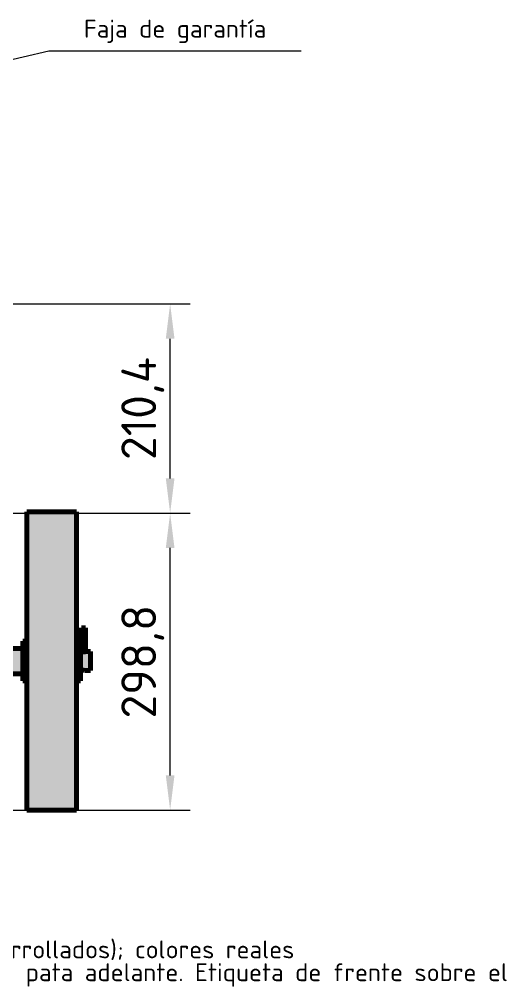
# Model space of a CAD drawing. Header units: millimetres. Extents: x 0 to 2208, y 0 to 420.
# Drawn here: x 2020.8 to 2069.8, y 211.3 to 308.5 of the extents above; entities that cross this region are included whole.
import ezdxf
from ezdxf.enums import TextEntityAlignment as Align

# ---------------------------------------------------------------- set-up
doc = ezdxf.new("R2010")
doc.units = ezdxf.units.MM
for name, color, linetype, lineweight in [('01-VISIBLE', 7, 'CONTINUOUS', 70), ('04-COTA', 3, 'CONTINUOUS', 18), ('06-TEXTO', 7, 'CONTINUOUS', 25), ('08-FINA', 5, 'CONTINUOUS', 18), ('13-GRAFICA', 30, 'CONTINUOUS', 18)]:
    doc.layers.add(name, color=color, linetype=linetype, lineweight=lineweight)
doc.styles.add('ISO3098', font='isocpeur.ttf')
doc.dimstyles.new('FLAMA-IRAM', dxfattribs={"dimtxt": 3.5, "dimasz": 3.5, "dimexe": 2, "dimexo": 1.5, "dimgap": 1, "dimtad": 1, "dimdec": 1, "dimtxsty": 'ISO3098', "dimblk": 'IRAM_FLECHA', "dimblk1": 'IRAM_FLECHA', "dimblk2": 'IRAM_FLECHA', "dimcen": 2.5, "dimclrd": 256, "dimclre": 256, "dimclrt": 256, "dimazin": 3, "dimtfac": 1, "dimtmove": 0, "dimatfit": 3, "dimlwd": 18, "dimlwe": 18})

# ---------------------------------------------------------------- blocks, each defined once
blk = doc.blocks.new('IRAM_FLECHA')
blk.add_solid([(0, 0), (-1, 0.125), (-1, -0.125)])

msp = doc.modelspace()

# ---------------------------------------------------------------- hatches: boundary and pattern name
at = {"layer": '13-GRAFICA', "true_color": 0x202020}
h = msp.add_hatch(color=7, dxfattribs=at)
h.dxf.hatch_style = 1
h.paths.add_polyline_path([(2021.6, 229), (2021.6, 259), (2026.6, 259), (2026.6, 229)])
at = {"layer": '13-GRAFICA', "true_color": 0xb21820}
h = msp.add_hatch(color=7, dxfattribs=at)
h.dxf.hatch_style = 1
h.paths.add_polyline_path([(2027.1, 247.4), (2027.5, 247.4), (2027.5, 244.9), (2027.1, 244.9)])
h = msp.add_hatch(color=7, dxfattribs=at)
h.dxf.hatch_style = 1
h.paths.add_polyline_path([(1986.8, 242.7), (1986.8, 245.3), (2021.2, 245.3), (2021.2, 242.7)])
at = {"layer": '13-GRAFICA', "true_color": 0x787a80}
h = msp.add_hatch(color=7, dxfattribs=at)
h.dxf.hatch_style = 1
h.paths.add_polyline_path([(2021.6, 246), (2021.6, 242), (2021.2, 242), (2021.2, 246)])
h = msp.add_hatch(color=7, dxfattribs=at)
h.dxf.hatch_style = 1
h.paths.add_polyline_path([(2027, 246), (2027, 242), (2026.6, 242), (2026.6, 246)])
h = msp.add_hatch(color=7, dxfattribs=at)
h.dxf.hatch_style = 1
h.paths.add_polyline_path([(2027, 245), (2027.1, 245), (2027.1, 244.9), (2028, 245), (2028, 243), (2027.5, 243), (2027.5, 243.1), (2027.1, 243.1), (2027.1, 243), (2027, 243)])

# ---------------------------------------------------------------- linework, layer by layer
at = {"layer": '01-VISIBLE'}
for p, q in [((2021.6, 259), (2026.6, 259)), ((2027.1, 246.232), (2027.1, 247.352)), ((2027.5, 246.232), (2027.5, 247.352)), ((1986.8, 245.27), (2021.2, 245.27)), ((2021.2, 246), (2021.6, 246)), ((2026.6, 246), (2027, 246)), ((2027.1, 244.946), (2027.1, 245.272)), ((2027.5, 244.946), (2027.5, 245.272)), ((2027, 244.952), (2027.07, 244.952)), ((2027.53, 244.952), (2028, 244.952)), ((1986.8, 242.73), (2021.2, 242.73)), ((2027, 243.048), (2027.07, 243.048)), ((2027.53, 243.048), (2028, 243.048)), ((2021.2, 242), (2021.6, 242)), ((2026.6, 242), (2027, 242)), ((2021.6, 229), (2026.6, 229))]:
    msp.add_line(p, q, dxfattribs=at)
for points in [[(2021.6, 259), (2021.6, 258.925), (2021.6, 258.85), (2021.6, 258.775), (2021.6, 258.7), (2021.6, 258.625), (2021.6, 258.55), (2021.6, 258.475), (2021.6, 258.4), (2021.6, 258.325), (2021.6, 258.25), (2021.6, 258.175), (2021.6, 258.1), (2021.6, 258.025), (2021.6, 257.95), (2021.6, 257.875), (2021.6, 257.8), (2021.6, 257.725), (2021.6, 257.65), (2021.6, 257.575), (2021.6, 257.5), (2021.6, 257.425), (2021.6, 257.35), (2021.6, 257.275), (2021.6, 257.2), (2021.6, 257.125), (2021.6, 257.05), (2021.6, 256.975), (2021.6, 256.9), (2021.6, 256.825), (2021.6, 256.75), (2021.6, 256.675), (2021.6, 256.6), (2021.6, 256.525), (2021.6, 256.45), (2021.6, 256.375), (2021.6, 256.3), (2021.6, 256.225), (2021.6, 256.15), (2021.6, 256.075), (2021.6, 256), (2021.6, 255.925), (2021.6, 255.85), (2021.6, 255.775), (2021.6, 255.7), (2021.6, 255.625), (2021.6, 255.55), (2021.6, 255.475), (2021.6, 255.4), (2021.6, 255.325), (2021.6, 255.25), (2021.6, 255.175), (2021.6, 255.1), (2021.6, 255.025), (2021.6, 254.95), (2021.6, 254.875), (2021.6, 254.8), (2021.6, 254.725), (2021.6, 254.65), (2021.6, 254.575), (2021.6, 254.5), (2021.6, 254.425), (2021.6, 254.35), (2021.6, 254.275), (2021.6, 254.2), (2021.6, 254.125), (2021.6, 254.05), (2021.6, 253.975), (2021.6, 253.9), (2021.6, 253.825), (2021.6, 253.75), (2021.6, 253.675), (2021.6, 253.6), (2021.6, 253.525), (2021.6, 253.45), (2021.6, 253.375), (2021.6, 253.3), (2021.6, 253.225), (2021.6, 253.15), (2021.6, 253.075), (2021.6, 253), (2021.6, 252.925), (2021.6, 252.85), (2021.6, 252.775), (2021.6, 252.7), (2021.6, 252.625), (2021.6, 252.55), (2021.6, 252.475), (2021.6, 252.4), (2021.6, 252.325), (2021.6, 252.25), (2021.6, 252.175), (2021.6, 252.1), (2021.6, 252.025), (2021.6, 251.95), (2021.6, 251.875), (2021.6, 251.8), (2021.6, 251.725), (2021.6, 251.65), (2021.6, 251.575), (2021.6, 251.5), (2021.6, 251.425), (2021.6, 251.35), (2021.6, 251.275), (2021.6, 251.2), (2021.6, 251.125), (2021.6, 251.05), (2021.6, 250.975), (2021.6, 250.9), (2021.6, 250.825), (2021.6, 250.75), (2021.6, 250.675), (2021.6, 250.6), (2021.6, 250.525), (2021.6, 250.45), (2021.6, 250.375), (2021.6, 250.3), (2021.6, 250.225), (2021.6, 250.15), (2021.6, 250.075), (2021.6, 250), (2021.6, 249.925), (2021.6, 249.85), (2021.6, 249.775), (2021.6, 249.7), (2021.6, 249.625), (2021.6, 249.55), (2021.6, 249.475), (2021.6, 249.4), (2021.6, 249.325), (2021.6, 249.25), (2021.6, 249.175), (2021.6, 249.1), (2021.6, 249.025), (2021.6, 248.95), (2021.6, 248.875), (2021.6, 248.8), (2021.6, 248.725), (2021.6, 248.65), (2021.6, 248.575), (2021.6, 248.5), (2021.6, 248.425), (2021.6, 248.35), (2021.6, 248.275), (2021.6, 248.2), (2021.6, 248.125), (2021.6, 248.05), (2021.6, 247.975), (2021.6, 247.9), (2021.6, 247.825), (2021.6, 247.75), (2021.6, 247.675), (2021.6, 247.6), (2021.6, 247.525), (2021.6, 247.45), (2021.6, 247.375), (2021.6, 247.3), (2021.6, 247.225), (2021.6, 247.15), (2021.6, 247.075), (2021.6, 247), (2021.6, 246.925), (2021.6, 246.85), (2021.6, 246.775), (2021.6, 246.7), (2021.6, 246.625), (2021.6, 246.55), (2021.6, 246.475), (2021.6, 246.4), (2021.6, 246.325), (2021.6, 246.25), (2021.6, 246.175), (2021.6, 246.1), (2021.6, 246.025), (2021.6, 245.95), (2021.6, 245.875), (2021.6, 245.8), (2021.6, 245.725), (2021.6, 245.65), (2021.6, 245.575), (2021.6, 245.5), (2021.6, 245.425), (2021.6, 245.35), (2021.6, 245.275), (2021.6, 245.2), (2021.6, 245.125), (2021.6, 245.05), (2021.6, 244.975), (2021.6, 244.9), (2021.6, 244.825), (2021.6, 244.75), (2021.6, 244.675), (2021.6, 244.6), (2021.6, 244.525), (2021.6, 244.45), (2021.6, 244.375), (2021.6, 244.3), (2021.6, 244.225), (2021.6, 244.15), (2021.6, 244.075), (2021.6, 244), (2021.6, 243.925), (2021.6, 243.85), (2021.6, 243.775), (2021.6, 243.7), (2021.6, 243.625), (2021.6, 243.55), (2021.6, 243.475), (2021.6, 243.4), (2021.6, 243.325), (2021.6, 243.25), (2021.6, 243.175), (2021.6, 243.1), (2021.6, 243.025), (2021.6, 242.95), (2021.6, 242.875), (2021.6, 242.8), (2021.6, 242.725), (2021.6, 242.65), (2021.6, 242.575), (2021.6, 242.5), (2021.6, 242.425), (2021.6, 242.35), (2021.6, 242.275), (2021.6, 242.2), (2021.6, 242.125), (2021.6, 242.05), (2021.6, 241.975), (2021.6, 241.9), (2021.6, 241.825), (2021.6, 241.75), (2021.6, 241.675), (2021.6, 241.6), (2021.6, 241.525), (2021.6, 241.45), (2021.6, 241.375), (2021.6, 241.3), (2021.6, 241.225), (2021.6, 241.15), (2021.6, 241.075), (2021.6, 241), (2021.6, 240.925), (2021.6, 240.85), (2021.6, 240.775), (2021.6, 240.7), (2021.6, 240.625), (2021.6, 240.55), (2021.6, 240.475), (2021.6, 240.4), (2021.6, 240.325), (2021.6, 240.25), (2021.6, 240.175), (2021.6, 240.1), (2021.6, 240.025), (2021.6, 239.95), (2021.6, 239.875), (2021.6, 239.8), (2021.6, 239.725), (2021.6, 239.65), (2021.6, 239.575), (2021.6, 239.5), (2021.6, 239.425), (2021.6, 239.35), (2021.6, 239.275), (2021.6, 239.2), (2021.6, 239.125), (2021.6, 239.05), (2021.6, 238.975), (2021.6, 238.9), (2021.6, 238.825), (2021.6, 238.75), (2021.6, 238.675), (2021.6, 238.6), (2021.6, 238.525), (2021.6, 238.45), (2021.6, 238.375), (2021.6, 238.3), (2021.6, 238.225), (2021.6, 238.15), (2021.6, 238.075), (2021.6, 238), (2021.6, 237.925), (2021.6, 237.85), (2021.6, 237.775), (2021.6, 237.7), (2021.6, 237.625), (2021.6, 237.55), (2021.6, 237.475), (2021.6, 237.4), (2021.6, 237.325), (2021.6, 237.25), (2021.6, 237.175), (2021.6, 237.1), (2021.6, 237.025), (2021.6, 236.95), (2021.6, 236.875), (2021.6, 236.8), (2021.6, 236.725), (2021.6, 236.65), (2021.6, 236.575), (2021.6, 236.5), (2021.6, 236.425), (2021.6, 236.35), (2021.6, 236.275), (2021.6, 236.2), (2021.6, 236.125), (2021.6, 236.05), (2021.6, 235.975), (2021.6, 235.9), (2021.6, 235.825), (2021.6, 235.75), (2021.6, 235.675), (2021.6, 235.6), (2021.6, 235.525), (2021.6, 235.45), (2021.6, 235.375), (2021.6, 235.3), (2021.6, 235.225), (2021.6, 235.15), (2021.6, 235.075), (2021.6, 235), (2021.6, 234.925), (2021.6, 234.85), (2021.6, 234.775), (2021.6, 234.7), (2021.6, 234.625), (2021.6, 234.55), (2021.6, 234.475), (2021.6, 234.4), (2021.6, 234.325), (2021.6, 234.25), (2021.6, 234.175), (2021.6, 234.1), (2021.6, 234.025), (2021.6, 233.95), (2021.6, 233.875), (2021.6, 233.8), (2021.6, 233.725), (2021.6, 233.65), (2021.6, 233.575), (2021.6, 233.5), (2021.6, 233.425), (2021.6, 233.35), (2021.6, 233.275), (2021.6, 233.2), (2021.6, 233.125), (2021.6, 233.05), (2021.6, 232.975), (2021.6, 232.9), (2021.6, 232.825), (2021.6, 232.75), (2021.6, 232.675), (2021.6, 232.6), (2021.6, 232.525), (2021.6, 232.45), (2021.6, 232.375), (2021.6, 232.3), (2021.6, 232.225), (2021.6, 232.15), (2021.6, 232.075), (2021.6, 232), (2021.6, 231.925), (2021.6, 231.85), (2021.6, 231.775), (2021.6, 231.7), (2021.6, 231.625), (2021.6, 231.55), (2021.6, 231.475), (2021.6, 231.4), (2021.6, 231.325), (2021.6, 231.25), (2021.6, 231.175), (2021.6, 231.1), (2021.6, 231.025), (2021.6, 230.95), (2021.6, 230.875), (2021.6, 230.8), (2021.6, 230.725), (2021.6, 230.65), (2021.6, 230.575), (2021.6, 230.5), (2021.6, 230.425), (2021.6, 230.35), (2021.6, 230.275), (2021.6, 230.2), (2021.6, 230.125), (2021.6, 230.05), (2021.6, 229.975), (2021.6, 229.9), (2021.6, 229.825), (2021.6, 229.75), (2021.6, 229.675), (2021.6, 229.6), (2021.6, 229.525), (2021.6, 229.45), (2021.6, 229.375), (2021.6, 229.3), (2021.6, 229.225), (2021.6, 229.15), (2021.6, 229.075), (2021.6, 229)], [(2026.6, 259), (2026.6, 258.925), (2026.6, 258.85), (2026.6, 258.775), (2026.6, 258.7), (2026.6, 258.625), (2026.6, 258.55), (2026.6, 258.475), (2026.6, 258.4), (2026.6, 258.325), (2026.6, 258.25), (2026.6, 258.175), (2026.6, 258.1), (2026.6, 258.025), (2026.6, 257.95), (2026.6, 257.875), (2026.6, 257.8), (2026.6, 257.725), (2026.6, 257.65), (2026.6, 257.575), (2026.6, 257.5), (2026.6, 257.425), (2026.6, 257.35), (2026.6, 257.275), (2026.6, 257.2), (2026.6, 257.125), (2026.6, 257.05), (2026.6, 256.975), (2026.6, 256.9), (2026.6, 256.825), (2026.6, 256.75), (2026.6, 256.675), (2026.6, 256.6), (2026.6, 256.525), (2026.6, 256.45), (2026.6, 256.375), (2026.6, 256.3), (2026.6, 256.225), (2026.6, 256.15), (2026.6, 256.075), (2026.6, 256), (2026.6, 255.925), (2026.6, 255.85), (2026.6, 255.775), (2026.6, 255.7), (2026.6, 255.625), (2026.6, 255.55), (2026.6, 255.475), (2026.6, 255.4), (2026.6, 255.325), (2026.6, 255.25), (2026.6, 255.175), (2026.6, 255.1), (2026.6, 255.025), (2026.6, 254.95), (2026.6, 254.875), (2026.6, 254.8), (2026.6, 254.725), (2026.6, 254.65), (2026.6, 254.575), (2026.6, 254.5), (2026.6, 254.425), (2026.6, 254.35), (2026.6, 254.275), (2026.6, 254.2), (2026.6, 254.125), (2026.6, 254.05), (2026.6, 253.975), (2026.6, 253.9), (2026.6, 253.825), (2026.6, 253.75), (2026.6, 253.675), (2026.6, 253.6), (2026.6, 253.525), (2026.6, 253.45), (2026.6, 253.375), (2026.6, 253.3), (2026.6, 253.225), (2026.6, 253.15), (2026.6, 253.075), (2026.6, 253), (2026.6, 252.925), (2026.6, 252.85), (2026.6, 252.775), (2026.6, 252.7), (2026.6, 252.625), (2026.6, 252.55), (2026.6, 252.475), (2026.6, 252.4), (2026.6, 252.325), (2026.6, 252.25), (2026.6, 252.175), (2026.6, 252.1), (2026.6, 252.025), (2026.6, 251.95), (2026.6, 251.875), (2026.6, 251.8), (2026.6, 251.725), (2026.6, 251.65), (2026.6, 251.575), (2026.6, 251.5), (2026.6, 251.425), (2026.6, 251.35), (2026.6, 251.275), (2026.6, 251.2), (2026.6, 251.125), (2026.6, 251.05), (2026.6, 250.975), (2026.6, 250.9), (2026.6, 250.825), (2026.6, 250.75), (2026.6, 250.675), (2026.6, 250.6), (2026.6, 250.525), (2026.6, 250.45), (2026.6, 250.375), (2026.6, 250.3), (2026.6, 250.225), (2026.6, 250.15), (2026.6, 250.075), (2026.6, 250), (2026.6, 249.925), (2026.6, 249.85), (2026.6, 249.775), (2026.6, 249.7), (2026.6, 249.625), (2026.6, 249.55), (2026.6, 249.475), (2026.6, 249.4), (2026.6, 249.325), (2026.6, 249.25), (2026.6, 249.175), (2026.6, 249.1), (2026.6, 249.025), (2026.6, 248.95), (2026.6, 248.875), (2026.6, 248.8), (2026.6, 248.725), (2026.6, 248.65), (2026.6, 248.575), (2026.6, 248.5), (2026.6, 248.425), (2026.6, 248.35), (2026.6, 248.275), (2026.6, 248.2), (2026.6, 248.125), (2026.6, 248.05), (2026.6, 247.975), (2026.6, 247.9), (2026.6, 247.825), (2026.6, 247.75), (2026.6, 247.675), (2026.6, 247.6), (2026.6, 247.525), (2026.6, 247.45), (2026.6, 247.375), (2026.6, 247.3), (2026.6, 247.225), (2026.6, 247.15), (2026.6, 247.075), (2026.6, 247), (2026.6, 246.925), (2026.6, 246.85), (2026.6, 246.775), (2026.6, 246.7), (2026.6, 246.625), (2026.6, 246.55), (2026.6, 246.475), (2026.6, 246.4), (2026.6, 246.325), (2026.6, 246.25), (2026.6, 246.175), (2026.6, 246.1), (2026.6, 246.025), (2026.6, 245.95), (2026.6, 245.875), (2026.6, 245.8), (2026.6, 245.725), (2026.6, 245.65), (2026.6, 245.575), (2026.6, 245.5), (2026.6, 245.425), (2026.6, 245.35), (2026.6, 245.275), (2026.6, 245.2), (2026.6, 245.125), (2026.6, 245.05), (2026.6, 244.975), (2026.6, 244.9), (2026.6, 244.825), (2026.6, 244.75), (2026.6, 244.675), (2026.6, 244.6), (2026.6, 244.525), (2026.6, 244.45), (2026.6, 244.375), (2026.6, 244.3), (2026.6, 244.225), (2026.6, 244.15), (2026.6, 244.075), (2026.6, 244), (2026.6, 243.925), (2026.6, 243.85), (2026.6, 243.775), (2026.6, 243.7), (2026.6, 243.625), (2026.6, 243.55), (2026.6, 243.475), (2026.6, 243.4), (2026.6, 243.325), (2026.6, 243.25), (2026.6, 243.175), (2026.6, 243.1), (2026.6, 243.025), (2026.6, 242.95), (2026.6, 242.875), (2026.6, 242.8), (2026.6, 242.725), (2026.6, 242.65), (2026.6, 242.575), (2026.6, 242.5), (2026.6, 242.425), (2026.6, 242.35), (2026.6, 242.275), (2026.6, 242.2), (2026.6, 242.125), (2026.6, 242.05), (2026.6, 241.975), (2026.6, 241.9), (2026.6, 241.825), (2026.6, 241.75), (2026.6, 241.675), (2026.6, 241.6), (2026.6, 241.525), (2026.6, 241.45), (2026.6, 241.375), (2026.6, 241.3), (2026.6, 241.225), (2026.6, 241.15), (2026.6, 241.075), (2026.6, 241), (2026.6, 240.925), (2026.6, 240.85), (2026.6, 240.775), (2026.6, 240.7), (2026.6, 240.625), (2026.6, 240.55), (2026.6, 240.475), (2026.6, 240.4), (2026.6, 240.325), (2026.6, 240.25), (2026.6, 240.175), (2026.6, 240.1), (2026.6, 240.025), (2026.6, 239.95), (2026.6, 239.875), (2026.6, 239.8), (2026.6, 239.725), (2026.6, 239.65), (2026.6, 239.575), (2026.6, 239.5), (2026.6, 239.425), (2026.6, 239.35), (2026.6, 239.275), (2026.6, 239.2), (2026.6, 239.125), (2026.6, 239.05), (2026.6, 238.975), (2026.6, 238.9), (2026.6, 238.825), (2026.6, 238.75), (2026.6, 238.675), (2026.6, 238.6), (2026.6, 238.525), (2026.6, 238.45), (2026.6, 238.375), (2026.6, 238.3), (2026.6, 238.225), (2026.6, 238.15), (2026.6, 238.075), (2026.6, 238), (2026.6, 237.925), (2026.6, 237.85), (2026.6, 237.775), (2026.6, 237.7), (2026.6, 237.625), (2026.6, 237.55), (2026.6, 237.475), (2026.6, 237.4), (2026.6, 237.325), (2026.6, 237.25), (2026.6, 237.175), (2026.6, 237.1), (2026.6, 237.025), (2026.6, 236.95), (2026.6, 236.875), (2026.6, 236.8), (2026.6, 236.725), (2026.6, 236.65), (2026.6, 236.575), (2026.6, 236.5), (2026.6, 236.425), (2026.6, 236.35), (2026.6, 236.275), (2026.6, 236.2), (2026.6, 236.125), (2026.6, 236.05), (2026.6, 235.975), (2026.6, 235.9), (2026.6, 235.825), (2026.6, 235.75), (2026.6, 235.675), (2026.6, 235.6), (2026.6, 235.525), (2026.6, 235.45), (2026.6, 235.375), (2026.6, 235.3), (2026.6, 235.225), (2026.6, 235.15), (2026.6, 235.075), (2026.6, 235), (2026.6, 234.925), (2026.6, 234.85), (2026.6, 234.775), (2026.6, 234.7), (2026.6, 234.625), (2026.6, 234.55), (2026.6, 234.475), (2026.6, 234.4), (2026.6, 234.325), (2026.6, 234.25), (2026.6, 234.175), (2026.6, 234.1), (2026.6, 234.025), (2026.6, 233.95), (2026.6, 233.875), (2026.6, 233.8), (2026.6, 233.725), (2026.6, 233.65), (2026.6, 233.575), (2026.6, 233.5), (2026.6, 233.425), (2026.6, 233.35), (2026.6, 233.275), (2026.6, 233.2), (2026.6, 233.125), (2026.6, 233.05), (2026.6, 232.975), (2026.6, 232.9), (2026.6, 232.825), (2026.6, 232.75), (2026.6, 232.675), (2026.6, 232.6), (2026.6, 232.525), (2026.6, 232.45), (2026.6, 232.375), (2026.6, 232.3), (2026.6, 232.225), (2026.6, 232.15), (2026.6, 232.075), (2026.6, 232), (2026.6, 231.925), (2026.6, 231.85), (2026.6, 231.775), (2026.6, 231.7), (2026.6, 231.625), (2026.6, 231.55), (2026.6, 231.475), (2026.6, 231.4), (2026.6, 231.325), (2026.6, 231.25), (2026.6, 231.175), (2026.6, 231.1), (2026.6, 231.025), (2026.6, 230.95), (2026.6, 230.875), (2026.6, 230.8), (2026.6, 230.725), (2026.6, 230.65), (2026.6, 230.575), (2026.6, 230.5), (2026.6, 230.425), (2026.6, 230.35), (2026.6, 230.275), (2026.6, 230.2), (2026.6, 230.125), (2026.6, 230.05), (2026.6, 229.975), (2026.6, 229.9), (2026.6, 229.825), (2026.6, 229.75), (2026.6, 229.675), (2026.6, 229.6), (2026.6, 229.525), (2026.6, 229.45), (2026.6, 229.375), (2026.6, 229.3), (2026.6, 229.225), (2026.6, 229.15), (2026.6, 229.075), (2026.6, 229)], [(2027.1, 247.352), (2027.15, 247.352), (2027.2, 247.352), (2027.25, 247.352), (2027.3, 247.352), (2027.35, 247.352), (2027.4, 247.352), (2027.45, 247.352), (2027.5, 247.352)], [(2027.1, 246.232), (2027.107, 246.281), (2027.128, 246.325), (2027.162, 246.36), (2027.204, 246.384), (2027.251, 246.398), (2027.3, 246.402)], [(2027.1, 246.232), (2027.1, 246.182), (2027.1, 246.131), (2027.1, 246.081), (2027.1, 246.03), (2027.1, 245.98), (2027.1, 245.929), (2027.1, 245.879), (2027.1, 245.828), (2027.1, 245.778), (2027.1, 245.727), (2027.1, 245.677), (2027.1, 245.626), (2027.1, 245.576), (2027.1, 245.525), (2027.1, 245.475), (2027.1, 245.424), (2027.1, 245.374), (2027.1, 245.323), (2027.1, 245.272)], [(2027.5, 246.232), (2027.494, 246.18), (2027.478, 246.129), (2027.454, 246.082), (2027.426, 246.037), (2027.391, 245.997), (2027.35, 245.964), (2027.3, 245.948), (2027.25, 245.964), (2027.209, 245.997), (2027.174, 246.037), (2027.146, 246.082), (2027.122, 246.129), (2027.106, 246.18), (2027.1, 246.232)], [(2027.1, 246.232), (2027.101, 246.21), (2027.105, 246.188), (2027.11, 246.167), (2027.116, 246.145), (2027.124, 246.125), (2027.134, 246.104)], [(2027.3, 246.402), (2027.349, 246.398), (2027.396, 246.384), (2027.438, 246.36), (2027.472, 246.325), (2027.493, 246.281), (2027.5, 246.232)], [(2027.45, 246.074), (2027.464, 246.099), (2027.475, 246.124), (2027.485, 246.15), (2027.493, 246.177), (2027.498, 246.205), (2027.5, 246.232)], [(2027.5, 245.272), (2027.5, 245.323), (2027.5, 245.374), (2027.5, 245.424), (2027.5, 245.475), (2027.5, 245.525), (2027.5, 245.576), (2027.5, 245.626), (2027.5, 245.677), (2027.5, 245.727), (2027.5, 245.778), (2027.5, 245.828), (2027.5, 245.879), (2027.5, 245.929), (2027.5, 245.98), (2027.5, 246.03), (2027.5, 246.081), (2027.5, 246.131), (2027.5, 246.182), (2027.5, 246.232)], [(2027.5, 245.272), (2027.5, 245.323), (2027.5, 245.374), (2027.5, 245.424), (2027.5, 245.475), (2027.5, 245.525), (2027.5, 245.576), (2027.5, 245.626), (2027.5, 245.677), (2027.5, 245.727), (2027.5, 245.778), (2027.5, 245.828), (2027.5, 245.879), (2027.5, 245.929), (2027.5, 245.98), (2027.5, 246.03), (2027.5, 246.081), (2027.5, 246.131), (2027.5, 246.182), (2027.5, 246.232)], [(2021.2, 246), (2021.2, 245.95), (2021.2, 245.9), (2021.2, 245.85), (2021.2, 245.8), (2021.2, 245.75), (2021.2, 245.7), (2021.2, 245.65), (2021.2, 245.6), (2021.2, 245.55), (2021.2, 245.5), (2021.2, 245.45), (2021.2, 245.4), (2021.2, 245.35), (2021.2, 245.3), (2021.2, 245.25), (2021.2, 245.2), (2021.2, 245.15), (2021.2, 245.1), (2021.2, 245.05), (2021.2, 245), (2021.2, 244.95), (2021.2, 244.9), (2021.2, 244.85), (2021.2, 244.8), (2021.2, 244.75), (2021.2, 244.7), (2021.2, 244.65), (2021.2, 244.6), (2021.2, 244.55), (2021.2, 244.5), (2021.2, 244.45), (2021.2, 244.4), (2021.2, 244.35), (2021.2, 244.3), (2021.2, 244.25), (2021.2, 244.2), (2021.2, 244.15), (2021.2, 244.1), (2021.2, 244.05), (2021.2, 244), (2021.2, 243.95), (2021.2, 243.9), (2021.2, 243.85), (2021.2, 243.8), (2021.2, 243.75), (2021.2, 243.7), (2021.2, 243.65), (2021.2, 243.6), (2021.2, 243.55), (2021.2, 243.5), (2021.2, 243.45), (2021.2, 243.4), (2021.2, 243.35), (2021.2, 243.3), (2021.2, 243.25), (2021.2, 243.2), (2021.2, 243.15), (2021.2, 243.1), (2021.2, 243.05), (2021.2, 243), (2021.2, 242.95), (2021.2, 242.9), (2021.2, 242.85), (2021.2, 242.8), (2021.2, 242.75), (2021.2, 242.7), (2021.2, 242.65), (2021.2, 242.6), (2021.2, 242.55), (2021.2, 242.5), (2021.2, 242.45), (2021.2, 242.4), (2021.2, 242.35), (2021.2, 242.3), (2021.2, 242.25), (2021.2, 242.2), (2021.2, 242.15), (2021.2, 242.1), (2021.2, 242.05), (2021.2, 242)], [(2027, 246), (2027, 245.95), (2027, 245.9), (2027, 245.85), (2027, 245.8), (2027, 245.75), (2027, 245.7), (2027, 245.65), (2027, 245.6), (2027, 245.55), (2027, 245.5), (2027, 245.45), (2027, 245.4), (2027, 245.35), (2027, 245.3), (2027, 245.25), (2027, 245.2), (2027, 245.15), (2027, 245.1), (2027, 245.05), (2027, 245), (2027, 244.95), (2027, 244.9), (2027, 244.85), (2027, 244.8), (2027, 244.75), (2027, 244.7), (2027, 244.65), (2027, 244.6), (2027, 244.55), (2027, 244.5), (2027, 244.45), (2027, 244.4), (2027, 244.35), (2027, 244.3), (2027, 244.25), (2027, 244.2), (2027, 244.15), (2027, 244.1), (2027, 244.05), (2027, 244), (2027, 243.95), (2027, 243.9), (2027, 243.85), (2027, 243.8), (2027, 243.75), (2027, 243.7), (2027, 243.65), (2027, 243.6), (2027, 243.55), (2027, 243.5), (2027, 243.45), (2027, 243.4), (2027, 243.35), (2027, 243.3), (2027, 243.25), (2027, 243.2), (2027, 243.15), (2027, 243.1), (2027, 243.05), (2027, 243), (2027, 242.95), (2027, 242.9), (2027, 242.85), (2027, 242.8), (2027, 242.75), (2027, 242.7), (2027, 242.65), (2027, 242.6), (2027, 242.55), (2027, 242.5), (2027, 242.45), (2027, 242.4), (2027, 242.35), (2027, 242.3), (2027, 242.25), (2027, 242.2), (2027, 242.15), (2027, 242.1), (2027, 242.05), (2027, 242)], [(2027.1, 245.272), (2027.1, 245.273), (2027.1, 245.273), (2027.1, 245.273), (2027.1, 245.273), (2027.1, 245.273), (2027.1, 245.273)], [(2027.3, 245.103), (2027.251, 245.107), (2027.204, 245.121), (2027.162, 245.145), (2027.128, 245.18), (2027.107, 245.224), (2027.1, 245.272)], [(2027.142, 246.088), (2027.143, 246.087), (2027.143, 246.086), (2027.144, 246.085), (2027.145, 246.083), (2027.145, 246.082), (2027.146, 246.081)], [(2027.155, 246.066), (2027.156, 246.064), (2027.158, 246.062), (2027.159, 246.059), (2027.16, 246.057), (2027.162, 246.055), (2027.163, 246.053)], [(2027.174, 246.037), (2027.176, 246.035), (2027.177, 246.034), (2027.178, 246.032), (2027.18, 246.03), (2027.181, 246.028), (2027.182, 246.027)], [(2027.188, 246.019), (2027.188, 246.019), (2027.189, 246.019), (2027.189, 246.018), (2027.189, 246.018), (2027.19, 246.018), (2027.19, 246.017)], [(2027.197, 246.009), (2027.198, 246.008), (2027.199, 246.007), (2027.2, 246.006), (2027.2, 246.005), (2027.201, 246.004), (2027.202, 246.003)], [(2027.211, 245.994), (2027.211, 245.994), (2027.211, 245.994), (2027.211, 245.994), (2027.211, 245.994), (2027.211, 245.994), (2027.211, 245.994)], [(2027.211, 245.994), (2027.211, 245.994), (2027.211, 245.994), (2027.211, 245.994), (2027.211, 245.994), (2027.211, 245.994), (2027.211, 245.994)], [(2027.211, 245.994), (2027.211, 245.994), (2027.211, 245.994), (2027.211, 245.994), (2027.211, 245.994), (2027.211, 245.994), (2027.211, 245.994)], [(2027.212, 245.994), (2027.212, 245.993), (2027.212, 245.993), (2027.213, 245.993), (2027.213, 245.992), (2027.213, 245.992), (2027.214, 245.992)], [(2027.218, 245.988), (2027.218, 245.987), (2027.219, 245.987), (2027.219, 245.987), (2027.219, 245.986), (2027.22, 245.986), (2027.22, 245.986)], [(2027.287, 245.95), (2027.287, 245.95), (2027.287, 245.95), (2027.287, 245.95), (2027.287, 245.95), (2027.287, 245.95), (2027.287, 245.95)], [(2027.287, 245.95), (2027.287, 245.95), (2027.287, 245.95), (2027.287, 245.95), (2027.287, 245.95), (2027.287, 245.95), (2027.287, 245.95)], [(2027.287, 245.95), (2027.287, 245.95), (2027.287, 245.95), (2027.287, 245.95), (2027.287, 245.95), (2027.287, 245.95), (2027.287, 245.95)], [(2027.287, 245.949), (2027.287, 245.949), (2027.287, 245.949), (2027.287, 245.949), (2027.287, 245.949), (2027.287, 245.949), (2027.287, 245.949)], [(2027.287, 245.949), (2027.287, 245.949), (2027.287, 245.949), (2027.287, 245.949), (2027.287, 245.949), (2027.287, 245.949), (2027.287, 245.949)], [(2027.287, 245.949), (2027.287, 245.949), (2027.287, 245.949), (2027.287, 245.949), (2027.287, 245.949), (2027.287, 245.949), (2027.287, 245.949)], [(2027.287, 245.949), (2027.287, 245.949), (2027.287, 245.949), (2027.287, 245.949), (2027.287, 245.949), (2027.287, 245.949), (2027.287, 245.949)], [(2027.287, 245.949), (2027.287, 245.949), (2027.287, 245.949), (2027.287, 245.949), (2027.287, 245.949), (2027.287, 245.949), (2027.287, 245.949)], [(2027.288, 245.949), (2027.288, 245.949), (2027.288, 245.949), (2027.288, 245.949), (2027.288, 245.949), (2027.288, 245.949), (2027.288, 245.949)], [(2027.288, 245.949), (2027.288, 245.949), (2027.288, 245.949), (2027.288, 245.949), (2027.288, 245.949), (2027.288, 245.949), (2027.288, 245.949)], [(2027.3, 245.948), (2027.301, 245.948), (2027.302, 245.948), (2027.303, 245.949), (2027.304, 245.949), (2027.305, 245.949), (2027.305, 245.949)], [(2027.3, 245.948), (2027.3, 245.948), (2027.3, 245.948), (2027.3, 245.948), (2027.3, 245.948), (2027.3, 245.948), (2027.3, 245.948)], [(2027.3, 245.103), (2027.349, 245.107), (2027.396, 245.121), (2027.438, 245.145), (2027.472, 245.18), (2027.493, 245.224), (2027.5, 245.272)], [(2027.306, 245.949), (2027.307, 245.949), (2027.309, 245.949), (2027.31, 245.949), (2027.311, 245.949), (2027.313, 245.949), (2027.314, 245.95)], [(2027.323, 245.952), (2027.323, 245.952), (2027.323, 245.952), (2027.323, 245.952), (2027.323, 245.952), (2027.323, 245.952), (2027.323, 245.952)], [(2027.323, 245.952), (2027.323, 245.952), (2027.323, 245.952), (2027.323, 245.952), (2027.323, 245.952), (2027.323, 245.952), (2027.323, 245.952)], [(2027.323, 245.952), (2027.323, 245.952), (2027.323, 245.952), (2027.323, 245.952), (2027.323, 245.952), (2027.323, 245.952), (2027.323, 245.952)], [(2027.323, 245.952), (2027.323, 245.952), (2027.323, 245.952), (2027.323, 245.952), (2027.323, 245.952), (2027.323, 245.952), (2027.323, 245.952)], [(2027.323, 245.952), (2027.323, 245.952), (2027.323, 245.952), (2027.323, 245.952), (2027.323, 245.952), (2027.323, 245.952), (2027.323, 245.952)], [(2027.323, 245.952), (2027.323, 245.952), (2027.323, 245.952), (2027.323, 245.952), (2027.323, 245.952), (2027.323, 245.952), (2027.323, 245.952)], [(2027.323, 245.952), (2027.323, 245.952), (2027.323, 245.952), (2027.323, 245.952), (2027.323, 245.952), (2027.323, 245.952), (2027.323, 245.952)], [(2027.323, 245.952), (2027.323, 245.952), (2027.323, 245.952), (2027.323, 245.952), (2027.323, 245.952), (2027.323, 245.952), (2027.323, 245.952)], [(2027.324, 245.952), (2027.324, 245.952), (2027.324, 245.952), (2027.324, 245.952), (2027.324, 245.952), (2027.324, 245.952), (2027.324, 245.952)], [(2027.324, 245.952), (2027.324, 245.952), (2027.324, 245.952), (2027.324, 245.952), (2027.324, 245.952), (2027.324, 245.952), (2027.324, 245.952)], [(2027.324, 245.952), (2027.324, 245.952), (2027.324, 245.952), (2027.324, 245.952), (2027.324, 245.952), (2027.324, 245.952), (2027.324, 245.952)], [(2027.324, 245.952), (2027.324, 245.952), (2027.324, 245.952), (2027.324, 245.952), (2027.324, 245.952), (2027.324, 245.952), (2027.324, 245.952)], [(2027.324, 245.952), (2027.324, 245.952), (2027.324, 245.952), (2027.324, 245.952), (2027.324, 245.952), (2027.324, 245.952), (2027.324, 245.952)], [(2027.324, 245.952), (2027.324, 245.952), (2027.324, 245.952), (2027.324, 245.952), (2027.324, 245.952), (2027.324, 245.952), (2027.324, 245.952)], [(2027.324, 245.952), (2027.324, 245.952), (2027.324, 245.952), (2027.324, 245.952), (2027.324, 245.952), (2027.324, 245.952), (2027.324, 245.952)], [(2027.325, 245.952), (2027.325, 245.952), (2027.325, 245.952), (2027.325, 245.952), (2027.325, 245.952), (2027.325, 245.952), (2027.325, 245.952)], [(2027.325, 245.952), (2027.325, 245.952), (2027.325, 245.952), (2027.325, 245.952), (2027.325, 245.952), (2027.325, 245.952), (2027.325, 245.952)], [(2027.325, 245.952), (2027.325, 245.952), (2027.325, 245.952), (2027.325, 245.952), (2027.325, 245.952), (2027.325, 245.952), (2027.325, 245.952)], [(2027.325, 245.952), (2027.325, 245.952), (2027.325, 245.952), (2027.325, 245.952), (2027.325, 245.952), (2027.325, 245.952), (2027.325, 245.952)], [(2027.325, 245.952), (2027.325, 245.952), (2027.325, 245.952), (2027.325, 245.952), (2027.325, 245.952), (2027.325, 245.952), (2027.325, 245.952)], [(2027.343, 245.96), (2027.343, 245.96), (2027.343, 245.96), (2027.343, 245.96), (2027.343, 245.96), (2027.343, 245.96), (2027.343, 245.96)], [(2027.343, 245.96), (2027.343, 245.96), (2027.343, 245.96), (2027.343, 245.96), (2027.343, 245.96), (2027.343, 245.96), (2027.343, 245.96)], [(2027.343, 245.96), (2027.343, 245.96), (2027.343, 245.96), (2027.343, 245.96), (2027.343, 245.96), (2027.343, 245.96), (2027.343, 245.96)], [(2027.343, 245.96), (2027.343, 245.96), (2027.343, 245.96), (2027.343, 245.96), (2027.343, 245.96), (2027.343, 245.96), (2027.343, 245.96)], [(2027.344, 245.96), (2027.344, 245.96), (2027.344, 245.96), (2027.344, 245.96), (2027.344, 245.96), (2027.344, 245.96), (2027.344, 245.96)], [(2027.344, 245.96), (2027.344, 245.96), (2027.344, 245.96), (2027.344, 245.96), (2027.344, 245.96), (2027.344, 245.96), (2027.344, 245.96)], [(2027.344, 245.96), (2027.344, 245.96), (2027.344, 245.96), (2027.344, 245.96), (2027.344, 245.96), (2027.344, 245.96), (2027.344, 245.96)], [(2027.344, 245.96), (2027.344, 245.96), (2027.344, 245.96), (2027.344, 245.96), (2027.344, 245.96), (2027.344, 245.96), (2027.344, 245.96)], [(2027.344, 245.96), (2027.344, 245.96), (2027.344, 245.96), (2027.344, 245.96), (2027.344, 245.96), (2027.344, 245.96), (2027.344, 245.96)], [(2027.344, 245.96), (2027.344, 245.96), (2027.344, 245.96), (2027.344, 245.96), (2027.344, 245.96), (2027.344, 245.96), (2027.344, 245.96)], [(2027.344, 245.96), (2027.344, 245.96), (2027.344, 245.96), (2027.344, 245.96), (2027.344, 245.96), (2027.344, 245.96), (2027.344, 245.96)], [(2027.344, 245.96), (2027.344, 245.96), (2027.344, 245.96), (2027.344, 245.96), (2027.344, 245.96), (2027.344, 245.96), (2027.344, 245.96)], [(2027.345, 245.961), (2027.345, 245.961), (2027.345, 245.961), (2027.345, 245.961), (2027.345, 245.961), (2027.345, 245.961), (2027.345, 245.961)], [(2027.345, 245.96), (2027.345, 245.96), (2027.345, 245.96), (2027.345, 245.96), (2027.345, 245.96), (2027.345, 245.96), (2027.345, 245.96)], [(2027.345, 245.96), (2027.345, 245.96), (2027.345, 245.96), (2027.345, 245.96), (2027.345, 245.96), (2027.345, 245.96), (2027.345, 245.96)], [(2027.354, 245.966), (2027.355, 245.967), (2027.357, 245.968), (2027.358, 245.969), (2027.359, 245.969), (2027.361, 245.97), (2027.362, 245.971)], [(2027.354, 245.966), (2027.354, 245.966), (2027.354, 245.966), (2027.354, 245.966), (2027.354, 245.966), (2027.354, 245.966), (2027.354, 245.966)], [(2027.354, 245.966), (2027.354, 245.966), (2027.354, 245.966), (2027.354, 245.966), (2027.354, 245.966), (2027.354, 245.966), (2027.354, 245.966)], [(2027.354, 245.966), (2027.354, 245.966), (2027.354, 245.966), (2027.354, 245.966), (2027.354, 245.966), (2027.354, 245.966), (2027.354, 245.966)], [(2027.364, 245.973), (2027.365, 245.973), (2027.366, 245.974), (2027.366, 245.974), (2027.367, 245.975), (2027.368, 245.976), (2027.369, 245.976)], [(2027.375, 245.981), (2027.375, 245.982), (2027.376, 245.982), (2027.376, 245.982), (2027.377, 245.983), (2027.377, 245.983), (2027.377, 245.984)], [(2027.378, 245.984), (2027.379, 245.985), (2027.379, 245.985), (2027.38, 245.986), (2027.38, 245.986), (2027.381, 245.987), (2027.382, 245.987)], [(2027.386, 245.991), (2027.387, 245.992), (2027.387, 245.993), (2027.388, 245.994), (2027.389, 245.994), (2027.39, 245.995), (2027.39, 245.996)], [(2027.396, 246.001), (2027.396, 246.002), (2027.397, 246.002), (2027.398, 246.003), (2027.398, 246.004), (2027.399, 246.005), (2027.4, 246.006)], [(2027.448, 246.07), (2027.448, 246.07), (2027.448, 246.07), (2027.448, 246.07), (2027.448, 246.07), (2027.448, 246.07), (2027.448, 246.07)], [(2027.5, 245.273), (2027.5, 245.273), (2027.5, 245.273), (2027.5, 245.273), (2027.5, 245.273), (2027.5, 245.273), (2027.5, 245.272)], [(2027.1, 244.946), (2027.095, 244.947), (2027.09, 244.948), (2027.085, 244.949), (2027.08, 244.95), (2027.075, 244.951), (2027.07, 244.952)], [(2027.07, 244.952), (2027.12, 244.942), (2027.171, 244.933), (2027.223, 244.928), (2027.274, 244.925), (2027.326, 244.925), (2027.377, 244.928), (2027.429, 244.933), (2027.48, 244.942), (2027.53, 244.952)], [(2027.53, 244.952), (2027.525, 244.951), (2027.52, 244.95), (2027.515, 244.949), (2027.51, 244.948), (2027.505, 244.947), (2027.5, 244.946)], [(2028, 244.952), (2028, 244.902), (2028, 244.852), (2028, 244.802), (2028, 244.752), (2028, 244.702), (2028, 244.652), (2028, 244.602), (2028, 244.551), (2028, 244.501), (2028, 244.451), (2028, 244.401), (2028, 244.351), (2028, 244.301), (2028, 244.251), (2028, 244.201), (2028, 244.15), (2028, 244.1), (2028, 244.05), (2028, 244), (2028, 243.95), (2028, 243.9), (2028, 243.85), (2028, 243.799), (2028, 243.749), (2028, 243.699), (2028, 243.649), (2028, 243.599), (2028, 243.549), (2028, 243.499), (2028, 243.449), (2028, 243.398), (2028, 243.348), (2028, 243.298), (2028, 243.248), (2028, 243.198), (2028, 243.148), (2028, 243.098), (2028, 243.048)], [(2027.53, 243.048), (2027.48, 243.058), (2027.429, 243.067), (2027.377, 243.072), (2027.326, 243.075), (2027.274, 243.075), (2027.223, 243.072), (2027.171, 243.067), (2027.12, 243.058), (2027.07, 243.048)], [(2027.07, 243.048), (2027.12, 243.058), (2027.171, 243.067), (2027.223, 243.072), (2027.274, 243.075), (2027.326, 243.075), (2027.377, 243.072), (2027.429, 243.067), (2027.48, 243.058), (2027.53, 243.048)]]:
    msp.add_lwpolyline(points, dxfattribs=at)
at = {"layer": '08-FINA'}
for p, q in [((2005.838, 301.276), (2023.825, 305.366)), ((2023.825, 305.366), (2049.169, 305.366))]:
    msp.add_line(p, q, dxfattribs=at)

# ---------------------------------------------------------------- texts
at = {"layer": '06-TEXTO', "style": 'ISO3098'}
msp.add_text('Faja de garantía', height=1.8, dxfattribs=at).set_placement((2036.497, 306.166), align=Align.BOTTOM_CENTER)
for s, p in [('cuerda 224 = panel central (arco 108° = 261 mm desarrollados); colores reales', (2004, 215)), ('Carro: etiqueta del lado de la manija, hacia el operador; manga, flejes y pata adelante. Etiqueta de frente sobre el', (2004, 212.7))]:
    msp.add_text(s, height=1.8, dxfattribs=at).set_placement(p, align=Align.MIDDLE_CENTER)

# ---------------------------------------------------------------- dimensions: what is measured, and where the dimension line sits
at = {"layer": '04-COTA'}
for base, p1, p2 in [((2036, 258.879), (2015.185, 258.879), (2015.185, 279.921)), ((2036, 229), (2015.185, 229), (2015.185, 258.879))]:
    msp.add_linear_dim(base=base, p1=p1, p2=p2, angle=90, dimstyle='FLAMA-IRAM', override={"dimlfac": 10}, dxfattribs=at).render()

doc.saveas('drawing.dxf')
